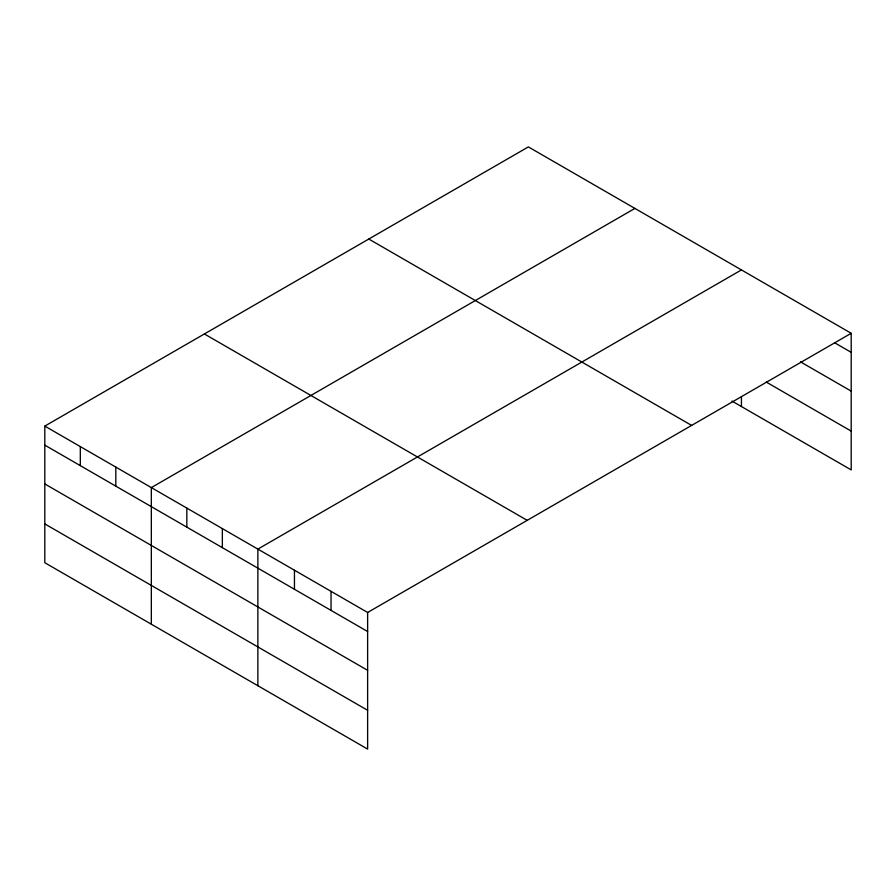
<?xml version="1.0" encoding="UTF-8"?>
<svg xmlns="http://www.w3.org/2000/svg" width="896" height="896" viewBox="0 0 896 896"><rect width="100%" height="100%" fill="white"/><g stroke="black" fill="none" stroke-linecap="round" stroke-linejoin="round"><path stroke-width="1.34" d="M44.8 426.093L367.629 612.472L367.629 749.09L44.8 562.71L44.8 426.093L528.371 146.91L851.2 333.29L851.2 469.907L731.965 401.072M634.906 208.41L151.334 487.603L151.334 624.221M741.44 269.92L257.869 549.102L257.869 685.72M367.629 612.472L851.2 333.29M834.68 342.798L851.2 352.33M800.453 361.827L851.2 391.126M766.226 382.043L851.2 431.11M368.794 239.042L691.622 425.421M204.378 333.962L527.206 520.341M44.8 445.144L367.629 631.523M44.8 483.941L367.629 670.32M44.8 523.914L367.629 710.293M741.44 396.838L741.44 406.538M331.038 591.349L331.038 610.4M294.448 570.226L294.448 589.277M222.354 528.606L222.354 547.646M186.838 508.099L186.838 527.15M115.819 467.096L115.819 486.147M80.315 446.6L80.315 465.64"/></g></svg>
